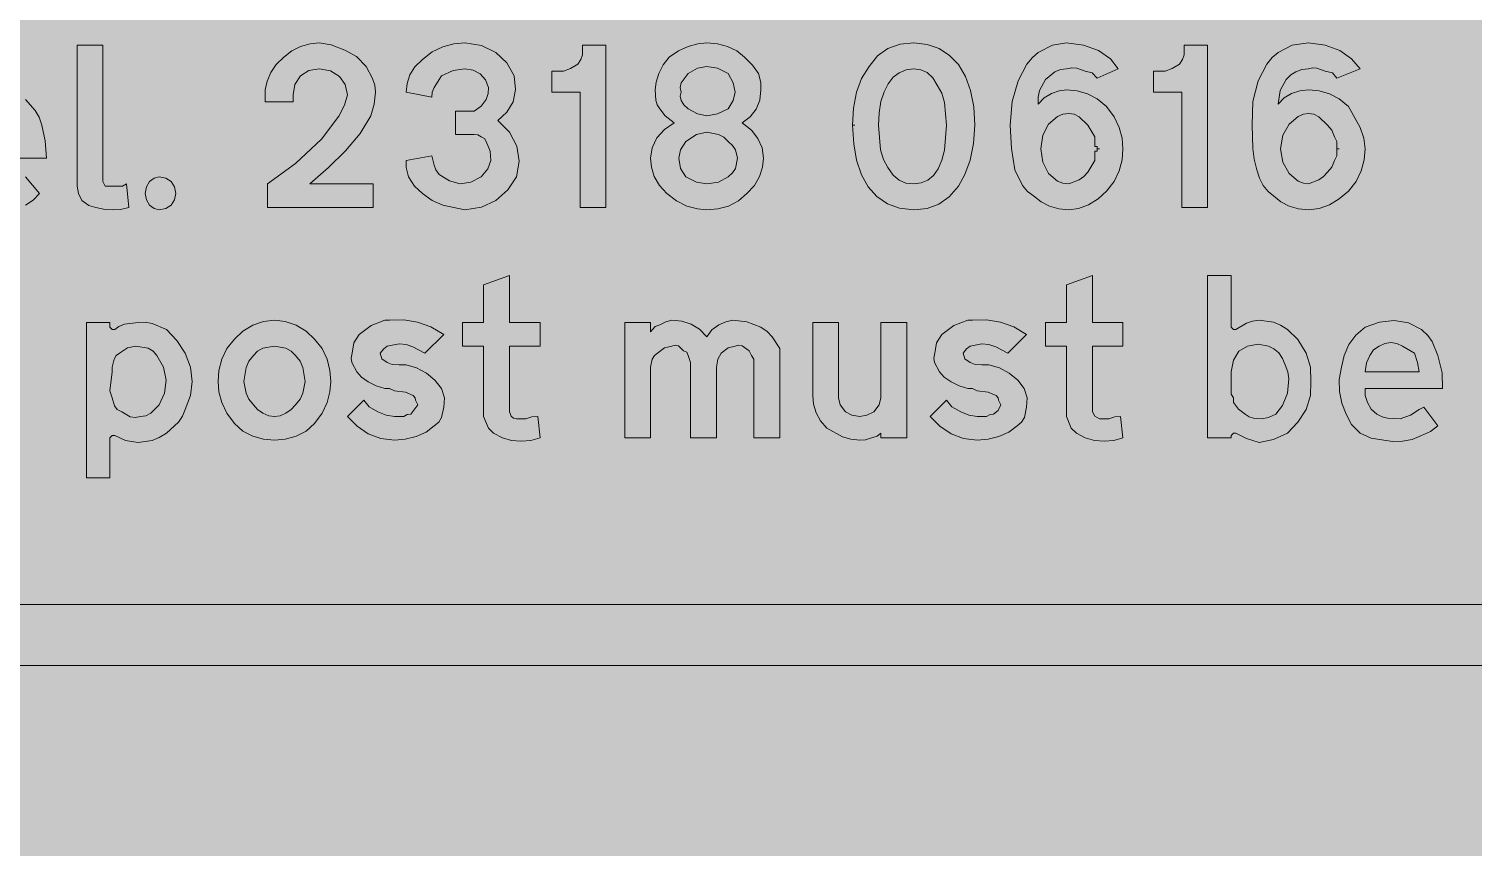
# Model space of a CAD drawing. Header units: metres. Extents: x 10 to 559, y 12 to 260.
# Drawn here: x 342.1 to 452.7, y 136 to 198.7 of the extents above; entities that cross this region are included whole.
import ezdxf

# ---------------------------------------------------------------- set-up
doc = ezdxf.new("R2010")
doc.units = ezdxf.units.M
for name, color, linetype, true_color in [('FILL_FIREBRICK_C36B00', 7, 'Continuous', 0xc36b00), ('FILL_WHITE_FFFFFF', 7, 'Continuous', 0xffffff), ('STROKE_WHITE_FFFFFF', 7, 'Continuous', 0xffffff)]:
    doc.layers.add(name, color=color, linetype=linetype, true_color=true_color)

msp = doc.modelspace()

# ---------------------------------------------------------------- hatches: boundary and pattern name
at = {"layer": 'FILL_FIREBRICK_C36B00', "true_color": 0xc36b00}
h = msp.add_hatch(color=7, dxfattribs=at)
h.dxf.hatch_style = 1
h.paths.add_polyline_path([(553.76, 259.79), (555.08, 259.4), (556.32, 258.78), (557.46, 257.94), (558.3, 256.8), (558.92, 255.55), (559.31, 254.24), (559.44, 252.9), (559.44, 19.08), (559.31, 17.73), (558.9, 16.38), (558.25, 15.21), (557.46, 14.04), (556.29, 13.12), (555.01, 12.51), (553.69, 12.17), (552.42, 12.06), (17.46, 12.06), (16.12, 12.17), (14.81, 12.51), (13.56, 13.12), (12.42, 14.04), (11.48, 15.18), (10.8, 16.42), (10.4, 17.74), (10.26, 19.08), (10.26, 252.9), (10.4, 254.25), (10.8, 255.6), (11.48, 256.77), (12.42, 257.94), (13.52, 258.88), (14.76, 259.56), (16.11, 259.87), (17.46, 259.92), (552.42, 259.92), (553.76, 259.79)])
at = {"layer": 'FILL_WHITE_FFFFFF', "true_color": 0xffffff}
h = msp.add_hatch(color=7, dxfattribs=at)
h.dxf.hatch_style = 1
h.paths.add_polyline_path([(345.78, 197.46), (347.76, 197.46), (347.76, 187.02), (347.94, 186.66), (348.3, 186.66), (348.84, 186.66), (349.27, 186.68), (349.56, 186.84), (349.74, 185.04), (349.11, 184.88), (348.48, 184.86), (347.92, 184.88), (347.22, 185.04), (346.68, 185.18), (346.14, 185.58), (345.89, 186.12), (345.78, 186.66), (345.78, 197.46)])
h = msp.add_hatch(color=7, dxfattribs=at)
h.dxf.hatch_style = 1
h.paths.add_polyline_path([(360.18, 193.14), (360.18, 194.04), (360.35, 194.71), (360.63, 195.37), (361.04, 195.99), (361.62, 196.56), (362.22, 197.03), (362.9, 197.37), (363.62, 197.57), (364.32, 197.64), (365.24, 197.51), (366.3, 197.1), (367.18, 196.61), (367.92, 195.84), (368.41, 194.92), (368.58, 194.4), (368.64, 193.86), (368.53, 192.96), (368.28, 192.06), (367.45, 190.71), (366.34, 189.38), (365.04, 188.09), (363.6, 186.84), (368.46, 186.84), (368.46, 185.04), (360.36, 185.04), (360.36, 186.84), (362.5, 188.42), (364.5, 190.26), (365.83, 192.04), (366.25, 192.87), (366.48, 193.68), (366.32, 194.45), (365.87, 195.08), (365.19, 195.5), (364.32, 195.66), (363.53, 195.53), (362.88, 195.12), (362.47, 194.47), (362.34, 193.68), (362.34, 193.14), (360.18, 193.14)])
h = msp.add_hatch(color=7, dxfattribs=at)
h.dxf.hatch_style = 1
h.paths.add_polyline_path([(377.1, 190.08), (376.99, 190.33), (376.74, 190.44), (376.47, 190.6), (376.2, 190.62), (374.76, 190.62), (374.76, 192.42), (376.02, 192.42), (376.13, 192.42), (376.2, 192.42), (376.72, 192.8), (377.1, 193.32), (377.26, 193.77), (377.28, 194.22), (377.05, 194.82), (376.65, 195.28), (376.12, 195.56), (375.48, 195.66), (374.58, 195.53), (373.68, 195.12), (373.14, 194.22), (372.98, 193.86), (372.96, 193.5), (370.98, 193.86), (371.05, 194.53), (371.27, 195.19), (371.66, 195.81), (372.24, 196.38), (372.97, 196.96), (373.79, 197.35), (374.64, 197.57), (375.48, 197.64), (376.75, 197.45), (377.84, 196.92), (378.69, 196.12), (379.26, 195.12), (379.37, 194.08), (379.17, 193.14), (378.7, 192.34), (378, 191.7), (378.91, 190.8), (379.46, 189.74), (379.65, 188.59), (379.44, 187.38), (378.77, 186.38), (377.86, 185.58), (376.76, 185.05), (375.48, 184.86), (373.79, 185.22), (372.97, 185.57), (372.24, 186.12), (371.63, 186.68), (371.16, 187.38), (370.98, 188.1), (370.98, 188.28), (370.98, 188.46), (370.98, 188.64), (372.96, 189), (373.14, 188.28), (373.25, 187.92), (373.5, 187.56), (374.31, 187.07), (375.12, 186.84), (375.93, 186.98), (376.74, 187.38), (377.23, 188.01), (377.46, 188.64), (377.41, 189.36), (377.1, 190.08)])
h = msp.add_hatch(color=7, dxfattribs=at)
h.dxf.hatch_style = 1
h.paths.add_polyline_path([(384.3, 185.04), (384.3, 193.86), (382.14, 193.86), (382.14, 195.48), (383.04, 195.48), (383.58, 195.68), (384.12, 196.02), (384.37, 196.38), (384.48, 196.74), (384.48, 197.46), (386.28, 197.46), (386.28, 185.04), (384.3, 185.04)])
h = msp.add_hatch(color=7, dxfattribs=at)
h.dxf.hatch_style = 1
h.paths.add_polyline_path([(398.24, 189.6), (398.34, 188.82), (398.27, 188.12), (398.05, 187.4), (397.66, 186.72), (397.08, 186.12), (396.45, 185.54), (395.68, 185.15), (394.85, 184.93), (394.02, 184.86), (393.29, 184.93), (392.49, 185.15), (391.69, 185.54), (390.96, 186.12), (390.38, 186.72), (389.99, 187.4), (389.77, 188.12), (389.7, 188.82), (389.83, 189.62), (390.19, 190.37), (390.76, 191.02), (391.5, 191.52), (390.82, 192.06), (390.42, 192.6), (390.21, 192.9), (390.1, 193.25), (390.06, 194.04), (390.13, 194.64), (390.33, 195.3), (390.67, 195.96), (391.14, 196.56), (391.84, 197.03), (392.58, 197.37), (393.32, 197.57), (394.02, 197.64), (394.82, 197.57), (395.59, 197.37), (396.3, 197.03), (396.9, 196.56), (397.51, 195.93), (397.98, 195.3), (398.14, 194.6), (398.16, 194.04), (398.06, 193.27), (397.78, 192.58), (397.32, 191.99), (396.72, 191.52), (397.43, 190.95), (397.93, 190.31), (398.24, 189.6)])
h.paths.add_polyline_path([(391.99, 189.45), (391.86, 188.82), (391.99, 188.03), (392.4, 187.38), (393.21, 186.98), (394.02, 186.84), (394.9, 186.98), (395.64, 187.38), (395.98, 187.68), (396.2, 188.03), (396.36, 188.82), (396.2, 189.45), (395.98, 189.78), (395.64, 190.08), (395.31, 190.42), (394.9, 190.64), (394.02, 190.8), (393.21, 190.64), (392.4, 190.08), (391.99, 189.45)], flags=16)
h.paths.add_polyline_path([(395.64, 192.6), (396.04, 193.23), (396.18, 193.86), (396.04, 194.58), (395.64, 195.3), (394.83, 195.71), (394.02, 195.84), (393.3, 195.71), (392.58, 195.3), (392.04, 194.58), (391.97, 194.24), (392.04, 193.86), (391.97, 193.56), (392.04, 193.23), (392.24, 192.9), (392.58, 192.6), (393.3, 192.2), (394.02, 192.06), (394.83, 192.2), (395.64, 192.6)], flags=16)
h = msp.add_hatch(color=7, dxfattribs=at)
h.dxf.hatch_style = 1
h.paths.add_polyline_path([(405.47, 193.86), (405.86, 194.93), (406.44, 195.84), (407.08, 196.65), (407.88, 197.21), (408.82, 197.54), (409.86, 197.64), (410.89, 197.53), (411.81, 197.21), (412.61, 196.69), (413.28, 195.98), (413.82, 195.07), (414.21, 194), (414.46, 192.75), (414.54, 191.34), (414.44, 189.93), (414.18, 188.66), (413.78, 187.57), (413.28, 186.66), (412.57, 185.85), (411.77, 185.29), (410.88, 184.96), (409.86, 184.86), (408.78, 184.98), (407.84, 185.32), (407.03, 185.87), (406.37, 186.62), (405.85, 187.55), (405.48, 188.66), (405.26, 189.92), (405.18, 191.34), (405.25, 192.65), (405.47, 193.86)])
h.paths.add_polyline_path([(410.94, 187.14), (411.37, 187.5), (411.73, 188.01), (412.01, 188.65), (412.21, 189.42), (412.38, 191.34), (412.22, 193.07), (412, 193.8), (411.66, 194.4), (411.33, 194.98), (410.89, 195.37), (410.39, 195.59), (409.86, 195.66), (409.28, 195.59), (408.75, 195.36), (408.29, 195.01), (407.9, 194.51), (407.59, 193.89), (407.35, 193.15), (407.21, 192.3), (407.16, 191.34), (407.32, 189.45), (407.54, 188.71), (407.88, 188.1), (408.29, 187.52), (408.73, 187.13), (409.25, 186.91), (409.86, 186.84), (410.43, 186.92), (410.94, 187.14)], flags=16)
h = msp.add_hatch(color=7, dxfattribs=at)
h.dxf.hatch_style = 1
h.paths.add_polyline_path([(420.25, 185.13), (419.61, 185.47), (419.04, 185.94), (418.56, 186.27), (418.18, 186.73), (417.6, 187.92), (417.35, 189.56), (417.24, 191.34), (417.4, 193.15), (417.85, 194.74), (418.53, 196.02), (418.95, 196.53), (419.4, 196.92), (420.48, 197.46), (421.56, 197.64), (422.86, 197.48), (424.01, 197.06), (424.93, 196.43), (425.52, 195.66), (423.9, 194.94), (423.52, 195.35), (423, 195.48), (422.35, 195.71), (421.96, 195.73), (421.56, 195.66), (421.1, 195.6), (420.67, 195.44), (419.94, 194.85), (419.48, 193.99), (419.39, 193.49), (419.4, 192.96), (419.86, 193.43), (420.41, 193.77), (420.99, 193.97), (421.56, 194.04), (422.37, 193.97), (423.16, 193.75), (423.91, 193.36), (424.62, 192.78), (425.2, 191.97), (425.59, 191.16), (425.81, 190.35), (425.88, 189.54), (425.81, 188.7), (425.59, 187.85), (425.2, 187.03), (424.62, 186.3), (423.99, 185.7), (423.25, 185.24), (422.47, 184.96), (421.74, 184.86), (420.96, 184.93), (420.25, 185.13)])
h.paths.add_polyline_path([(423.72, 189.72), (423.72, 190.08), (423.72, 190.44), (423.18, 191.34), (422.53, 191.99), (422.14, 192.18), (421.74, 192.24), (421.29, 192.18), (420.87, 192.02), (420.19, 191.43), (419.74, 190.57), (419.58, 189.54), (419.74, 188.51), (420.19, 187.65), (420.87, 187.06), (421.29, 186.9), (421.74, 186.84), (422.53, 187.16), (422.88, 187.4), (423.18, 187.74), (423.72, 188.64), (423.72, 189), (423.72, 189.36), (423.9, 189.36), (423.9, 189.54), (423.9, 189.72), (423.72, 189.72)], flags=16)
h = msp.add_hatch(color=7, dxfattribs=at)
h.dxf.hatch_style = 1
h.paths.add_polyline_path([(430.38, 185.04), (430.38, 193.86), (428.22, 193.86), (428.22, 195.48), (429.12, 195.48), (429.66, 195.68), (430.2, 196.02), (430.45, 196.38), (430.56, 196.74), (430.56, 197.46), (432.36, 197.46), (432.36, 185.04), (430.38, 185.04)])
h = msp.add_hatch(color=7, dxfattribs=at)
h.dxf.hatch_style = 1
h.paths.add_polyline_path([(438.61, 185.13), (437.97, 185.47), (437.4, 185.94), (437, 186.27), (436.63, 186.73), (436.34, 187.28), (436.14, 187.92), (435.93, 188.73), (435.82, 189.56), (435.78, 191.34), (435.84, 193.15), (436.23, 194.74), (436.89, 196.02), (437.31, 196.53), (437.76, 196.92), (438.84, 197.46), (440.1, 197.64), (441.38, 197.48), (442.48, 197.06), (443.39, 196.43), (444.06, 195.66), (442.26, 194.94), (441.94, 195.35), (441.36, 195.48), (440.73, 195.71), (440.4, 195.73), (440.1, 195.66), (439.59, 195.6), (439.13, 195.44), (438.73, 195.19), (438.39, 194.85), (437.92, 193.99), (437.76, 192.96), (438.23, 193.43), (438.79, 193.77), (439.43, 193.97), (440.1, 194.04), (440.91, 193.97), (441.7, 193.75), (442.45, 193.36), (443.16, 192.78), (444.06, 191.16), (444.32, 190.35), (444.42, 189.54), (444.35, 188.7), (444.13, 187.85), (443.74, 187.03), (443.16, 186.3), (442.45, 185.7), (441.7, 185.24), (440.91, 184.96), (440.1, 184.86), (439.32, 184.93), (438.61, 185.13)])
h.paths.add_polyline_path([(442.26, 190.08), (442.08, 190.44), (441.88, 190.96), (441.54, 191.34), (440.89, 191.99), (440.5, 192.18), (440.1, 192.24), (439.7, 192.18), (439.31, 192.02), (438.61, 191.43), (438.13, 190.57), (437.94, 189.54), (438.13, 188.51), (438.61, 187.65), (439.31, 187.06), (439.7, 186.9), (440.1, 186.84), (440.89, 187.16), (441.24, 187.4), (441.54, 187.74), (441.88, 188.12), (442.08, 188.64), (442.26, 189), (442.26, 189.36), (442.26, 189.54), (442.26, 189.72), (442.26, 190.08)], flags=16)
h = msp.add_hatch(color=7, dxfattribs=at)
h.dxf.hatch_style = 1
h.paths.add_polyline_path([(337.14, 185.58), (336.44, 186.23), (335.88, 187.02), (335.5, 188.75), (335.45, 189.68), (335.52, 190.62), (335.75, 191.42), (336.17, 192.2), (336.76, 192.9), (337.5, 193.5), (338.5, 193.9), (339.59, 194.02), (340.71, 193.83), (341.82, 193.32), (342.58, 192.47), (342.88, 191.95), (343.08, 191.34), (343.33, 190.15), (343.44, 188.82), (337.5, 188.82), (337.43, 188.55), (337.45, 188.28), (337.68, 187.74), (337.88, 187.29), (338.22, 186.84), (339.12, 186.62), (339.59, 186.59), (340.02, 186.66), (340.81, 186.8), (341.46, 187.2), (341.82, 187.38), (342.9, 186.12), (342.43, 185.6), (341.82, 185.22), (340.36, 184.84), (339.57, 184.79), (338.76, 184.86), (337.95, 185.09), (337.14, 185.58)])
h.paths.add_polyline_path([(341.35, 190.89), (341.1, 191.52), (340.81, 191.95), (340.38, 192.24), (339.48, 192.38), (338.58, 192.24), (338.08, 191.88), (337.86, 191.52), (337.32, 190.26), (341.46, 190.26), (341.35, 190.89)], flags=16)
h = msp.add_hatch(color=7, dxfattribs=at)
h.dxf.hatch_style = 1
h.paths.add_polyline_path([(353.24, 185.62), (352.98, 185.22), (352.58, 184.96), (352.08, 184.86), (351.68, 184.96), (351.34, 185.22), (351.09, 185.62), (351, 186.12), (351.09, 186.62), (351.34, 187.02), (351.68, 187.28), (352.08, 187.38), (352.58, 187.28), (352.98, 187.02), (353.24, 186.62), (353.34, 186.12), (353.24, 185.62)])
h = msp.add_hatch(color=7, dxfattribs=at)
h.dxf.hatch_style = 1
h.paths.add_polyline_path([(379.03, 169.04), (379.2, 168.9), (379.44, 168.84), (380.16, 168.84), (380.61, 169), (381.06, 169.02), (381.24, 167.4), (380.54, 167.2), (379.8, 167.13), (379.06, 167.2), (378.36, 167.4), (377.68, 167.76), (377.28, 168.12), (376.92, 169.02), (376.92, 174.42), (375.3, 174.42), (375.3, 176.22), (376.92, 176.22), (376.92, 179.1), (378.9, 179.82), (378.9, 176.22), (381.24, 176.22), (381.24, 174.42), (378.9, 174.42), (378.9, 169.38), (379.03, 169.04)])
h = msp.add_hatch(color=7, dxfattribs=at)
h.dxf.hatch_style = 1
h.paths.add_polyline_path([(423.74, 169.04), (424.08, 168.84), (424.8, 168.84), (425.25, 169), (425.7, 169.02), (425.88, 167.4), (425.18, 167.2), (424.44, 167.13), (423.7, 167.2), (423, 167.4), (422.33, 167.76), (421.92, 168.12), (421.56, 169.02), (421.56, 174.42), (419.94, 174.42), (419.94, 176.22), (421.56, 176.22), (421.56, 179.1), (423.54, 179.82), (423.54, 176.22), (425.88, 176.22), (425.88, 174.42), (423.54, 174.42), (423.54, 169.38), (423.74, 169.04)])
h = msp.add_hatch(color=7, dxfattribs=at)
h.dxf.hatch_style = 1
h.paths.add_polyline_path([(436.32, 176.4), (437.4, 176.24), (437.94, 176.02), (438.48, 175.68), (439.27, 174.92), (439.92, 173.88), (440.24, 172.8), (440.28, 171.72), (440.24, 170.64), (439.92, 169.56), (439.27, 168.59), (438.48, 167.76), (437.4, 167.27), (436.32, 167.04), (435.35, 167.33), (434.52, 167.76), (434.34, 167.76), (434.16, 167.58), (434.16, 167.4), (432.36, 167.4), (432.36, 179.82), (434.16, 179.82), (434.16, 175.86), (434.34, 175.68), (434.45, 175.68), (434.52, 175.68), (435.35, 176.18), (435.81, 176.34), (436.32, 176.4)])
h.paths.add_polyline_path([(437.58, 169.2), (438.1, 169.88), (438.48, 170.82), (438.59, 171.9), (438.51, 172.44), (438.3, 172.98), (438.1, 173.48), (437.81, 173.9), (437.44, 174.22), (437.04, 174.42), (436.23, 174.56), (435.42, 174.42), (434.75, 174.02), (434.34, 173.34), (434.16, 172.44), (434.16, 171), (434.18, 170.73), (434.34, 170.46), (434.34, 170.1), (434.72, 169.58), (435.24, 169.2), (435.54, 168.99), (435.87, 168.89), (436.5, 168.84), (437.04, 168.95), (437.58, 169.2)], flags=16)
h = msp.add_hatch(color=7, dxfattribs=at)
h.dxf.hatch_style = 1
h.paths.add_polyline_path([(350.46, 176.22), (351, 176.26), (351.54, 176.15), (352.62, 175.68), (353.41, 174.85), (354.06, 173.88), (354.46, 172.8), (354.6, 171.72), (354.46, 170.64), (354.06, 169.56), (353.86, 169.05), (353.54, 168.59), (352.62, 167.76), (352.08, 167.42), (351.54, 167.2), (350.46, 167.04), (349.49, 167.18), (348.66, 167.58), (348.48, 167.58), (348.3, 167.4), (348.3, 164.34), (346.5, 164.34), (346.5, 176.22), (348.3, 176.22), (348.3, 175.86), (348.48, 175.68), (348.59, 175.68), (348.66, 175.68), (348.99, 175.92), (349.42, 176.09), (350.46, 176.22)])
h.paths.add_polyline_path([(348.61, 173.41), (348.48, 172.8), (348.48, 172.44), (348.3, 171), (348.48, 170.46), (348.64, 169.85), (348.86, 169.57), (349.2, 169.38), (349.85, 169), (350.24, 168.95), (350.64, 169.02), (351.04, 169.08), (351.43, 169.27), (352.08, 169.92), (352.48, 170.81), (352.6, 171.81), (352.41, 172.81), (351.9, 173.7), (351.6, 174.04), (351.22, 174.26), (350.28, 174.42), (349.65, 174.29), (349.02, 173.88), (348.78, 173.69), (348.61, 173.41)], flags=16)
h = msp.add_hatch(color=7, dxfattribs=at)
h.dxf.hatch_style = 1
h.paths.add_polyline_path([(356.87, 173.41), (357.26, 174.23), (357.84, 174.96), (358.47, 175.56), (359.23, 176.02), (360.07, 176.3), (360.9, 176.4), (361.73, 176.3), (362.56, 176.02), (363.33, 175.56), (363.96, 174.96), (364.54, 174.23), (364.93, 173.41), (365.15, 172.56), (365.22, 171.72), (365.15, 170.91), (364.93, 170.1), (364.54, 169.29), (363.96, 168.48), (363.33, 167.9), (362.56, 167.51), (361.73, 167.29), (360.9, 167.22), (360.07, 167.29), (359.23, 167.51), (358.47, 167.9), (357.84, 168.48), (357.26, 169.29), (356.87, 170.1), (356.65, 170.91), (356.58, 171.72), (356.65, 172.56), (356.87, 173.41)])
h.paths.add_polyline_path([(359.61, 174.04), (359.28, 173.7), (358.94, 173.26), (358.72, 172.78), (358.56, 171.72), (358.72, 170.82), (358.94, 170.35), (359.28, 169.92), (359.61, 169.55), (360.02, 169.27), (360.47, 169.08), (360.9, 169.02), (361.33, 169.08), (361.78, 169.27), (362.19, 169.55), (362.52, 169.92), (362.86, 170.35), (363.08, 170.82), (363.24, 171.72), (363.08, 172.78), (362.86, 173.26), (362.52, 173.7), (362.19, 174.04), (361.78, 174.26), (360.9, 174.42), (360.02, 174.26), (359.61, 174.04)], flags=16)
h = msp.add_hatch(color=7, dxfattribs=at)
h.dxf.hatch_style = 1
h.paths.add_polyline_path([(369.92, 173), (370.44, 172.98), (370.98, 172.98), (371.78, 172.75), (372.53, 172.35), (373.18, 171.82), (373.68, 171.18), (373.91, 170.46), (373.86, 169.74), (373.7, 168.95), (373.48, 168.6), (373.14, 168.3), (372.51, 167.83), (371.74, 167.49), (370.91, 167.29), (370.08, 167.22), (369.04, 167.35), (368.08, 167.71), (367.22, 168.28), (366.48, 169.02), (367.74, 170.28), (368.15, 169.76), (368.82, 169.38), (369.45, 169.13), (370.08, 169.02), (370.8, 169.02), (371.07, 169.18), (371.34, 169.2), (371.88, 169.92), (371.7, 170.28), (371.68, 170.46), (371.52, 170.64), (370.93, 170.89), (370.08, 171), (369.72, 171.16), (369.36, 171.18), (368.69, 171.38), (368.08, 171.67), (367.56, 172.04), (367.2, 172.44), (366.82, 173.16), (366.77, 173.5), (366.84, 173.88), (366.98, 174.67), (367.38, 175.32), (368.3, 175.99), (369.36, 176.4), (369.72, 176.4), (370.8, 176.43), (371.86, 176.26), (372.88, 175.89), (373.86, 175.32), (372.42, 173.88), (371.5, 174.37), (370.98, 174.54), (370.44, 174.6), (369.54, 174.42), (369.27, 174.22), (369, 173.88), (369.13, 173.45), (369.54, 173.16), (369.92, 173)])
h = msp.add_hatch(color=7, dxfattribs=at)
h.dxf.hatch_style = 1
h.paths.add_polyline_path([(389.7, 175.5), (390.06, 175.91), (390.42, 176.04), (390.87, 176.29), (391.32, 176.4), (392.1, 176.33), (392.8, 176.11), (393.45, 175.72), (394.02, 175.14), (394.4, 175.66), (394.92, 176.04), (395.46, 176.29), (396, 176.4), (397.08, 176.27), (398.16, 175.86), (398.64, 175.53), (399.01, 175.12), (399.6, 174.24), (399.6, 173.88), (399.6, 167.4), (397.62, 167.4), (397.62, 173.16), (397.6, 173.43), (397.44, 173.7), (397.26, 174.06), (396.72, 174.44), (396.45, 174.49), (396.18, 174.42), (395.64, 174.29), (395.1, 173.88), (394.85, 173.41), (394.74, 172.8), (394.74, 167.4), (392.76, 167.4), (392.76, 173.16), (392.58, 173.7), (392.47, 173.95), (392.22, 174.06), (391.84, 174.44), (391.59, 174.49), (391.32, 174.42), (390.78, 174.29), (390.24, 173.88), (390, 173.69), (389.83, 173.41), (389.7, 172.8), (389.7, 167.4), (387.72, 167.4), (387.72, 176.22), (389.7, 176.22), (389.7, 175.5)])
h = msp.add_hatch(color=7, dxfattribs=at)
h.dxf.hatch_style = 1
h.paths.add_polyline_path([(405.05, 167.28), (404.39, 167.47), (403.2, 168.12), (402.73, 168.69), (402.39, 169.31), (402.19, 169.97), (402.12, 170.64), (402.12, 176.22), (404.1, 176.22), (404.1, 170.46), (404.23, 169.92), (404.64, 169.38), (405.11, 169.13), (405.72, 169.02), (406.26, 169.13), (406.8, 169.38), (407.2, 169.92), (407.34, 170.46), (407.34, 176.22), (409.32, 176.22), (409.32, 167.4), (407.34, 167.4), (407.34, 167.76), (407.05, 167.51), (406.62, 167.4), (406.17, 167.24), (405.72, 167.22), (405.05, 167.28)])
h = msp.add_hatch(color=7, dxfattribs=at)
h.dxf.hatch_style = 1
h.paths.add_polyline_path([(414.56, 173), (415.08, 172.98), (415.62, 172.98), (416.42, 172.75), (417.17, 172.35), (417.82, 171.82), (418.32, 171.18), (418.54, 170.46), (418.5, 169.74), (418.34, 168.95), (418.12, 168.6), (417.78, 168.3), (417.15, 167.83), (416.38, 167.49), (415.55, 167.29), (414.72, 167.22), (413.68, 167.35), (412.72, 167.71), (411.86, 168.28), (411.12, 169.02), (412.38, 170.28), (412.78, 169.76), (413.46, 169.38), (414.09, 169.13), (414.72, 169.02), (415.44, 169.02), (415.71, 169.18), (415.98, 169.2), (416.32, 169.49), (416.52, 169.92), (416.34, 170.28), (416.32, 170.46), (416.16, 170.64), (415.57, 170.89), (414.72, 171), (414.36, 171.16), (414, 171.18), (413.33, 171.38), (412.72, 171.67), (412.2, 172.04), (411.84, 172.44), (411.46, 173.16), (411.41, 173.5), (411.48, 173.88), (411.61, 174.67), (412.02, 175.32), (412.94, 175.99), (414, 176.4), (414.36, 176.4), (415.44, 176.43), (416.5, 176.26), (417.52, 175.89), (418.5, 175.32), (417.06, 173.88), (416.14, 174.37), (415.62, 174.54), (415.08, 174.6), (414.18, 174.42), (413.91, 174.22), (413.64, 173.88), (413.77, 173.45), (414.18, 173.16), (414.56, 173)])
h = msp.add_hatch(color=7, dxfattribs=at)
h.dxf.hatch_style = 1
h.paths.add_polyline_path([(444.06, 167.76), (443.39, 168.41), (442.98, 169.2), (442.65, 170.04), (442.46, 170.93), (442.45, 171.86), (442.62, 172.8), (442.83, 173.71), (443.18, 174.53), (443.71, 175.26), (444.42, 175.86), (445.53, 176.26), (446.65, 176.38), (447.74, 176.19), (448.74, 175.68), (449.22, 175.24), (449.57, 174.76), (450, 173.7), (450.32, 172.37), (450.36, 171.18), (444.42, 171.18), (444.44, 170.64), (444.6, 170.1), (444.89, 169.58), (445.32, 169.2), (445.73, 168.99), (446.15, 168.89), (447.12, 168.84), (447.91, 169.13), (448.56, 169.56), (448.92, 169.74), (450, 168.3), (449.44, 167.87), (448.74, 167.58), (448.04, 167.27), (447.3, 167.13), (446.56, 167.12), (445.86, 167.22), (444.89, 167.36), (444.06, 167.76)])
h.paths.add_polyline_path([(448.45, 173.16), (448.2, 173.88), (447.3, 174.42), (446.87, 174.62), (446.4, 174.69), (445.93, 174.62), (445.5, 174.42), (445.07, 174.13), (444.78, 173.7), (444.53, 173.14), (444.42, 172.44), (448.56, 172.44), (448.45, 173.16)], flags=16)
h = msp.add_hatch(color=7, dxfattribs=at)
h.dxf.hatch_style = 1
h.paths.add_polyline_path([(492.12, 159.3), (499.32, 159.3), (506.34, 152.28), (499.32, 145.26), (492.12, 145.26), (496.8, 149.94), (63.36, 149.94), (63.36, 154.62), (496.8, 154.62), (492.12, 159.3)])

# ---------------------------------------------------------------- linework, layer by layer
at = {"layer": 'FILL_WHITE_FFFFFF', "lineweight": 0, "true_color": 0xffffff}
for points in [[(345.78, 197.46), (347.76, 197.46), (347.76, 187.02), (347.94, 186.66), (348.3, 186.66), (348.84, 186.66), (349.27, 186.68), (349.56, 186.84), (349.74, 185.04), (349.11, 184.88), (348.48, 184.86), (347.92, 184.88), (347.22, 185.04), (346.68, 185.18), (346.14, 185.58), (345.89, 186.12), (345.78, 186.66)], [(360.18, 193.14), (360.18, 194.04), (360.35, 194.71), (360.63, 195.37), (361.04, 195.99), (361.62, 196.56), (362.22, 197.03), (362.9, 197.37), (363.62, 197.57), (364.32, 197.64), (365.24, 197.51), (366.3, 197.1), (367.18, 196.61), (367.92, 195.84), (368.41, 194.92), (368.58, 194.4), (368.64, 193.86), (368.53, 192.96), (368.28, 192.06), (367.45, 190.71), (366.34, 189.38), (365.04, 188.09), (363.6, 186.84), (368.46, 186.84), (368.46, 185.04), (360.36, 185.04), (360.36, 186.84), (362.5, 188.42), (364.5, 190.26), (365.83, 192.04), (366.25, 192.87), (366.48, 193.68), (366.32, 194.45), (365.87, 195.08), (365.19, 195.5), (364.32, 195.66), (363.53, 195.53), (362.88, 195.12), (362.47, 194.47), (362.34, 193.68), (362.34, 193.14)], [(377.1, 190.08), (376.99, 190.33), (376.74, 190.44), (376.47, 190.6), (376.2, 190.62), (374.76, 190.62), (374.76, 192.42), (376.02, 192.42), (376.13, 192.42), (376.2, 192.42), (376.72, 192.8), (377.1, 193.32), (377.26, 193.77), (377.28, 194.22), (377.05, 194.82), (376.65, 195.28), (376.12, 195.56), (375.48, 195.66), (374.58, 195.53), (373.68, 195.12), (373.14, 194.22), (372.98, 193.86), (372.96, 193.5), (370.98, 193.86), (371.05, 194.53), (371.27, 195.19), (371.66, 195.81), (372.24, 196.38), (372.97, 196.96), (373.79, 197.35), (374.64, 197.57), (375.48, 197.64), (376.75, 197.45), (377.84, 196.92), (378.69, 196.12), (379.26, 195.12), (379.37, 194.08), (379.17, 193.14), (378.7, 192.34), (378, 191.7), (378.91, 190.8), (379.46, 189.74), (379.65, 188.59), (379.44, 187.38), (378.77, 186.38), (377.86, 185.58), (376.76, 185.05), (375.48, 184.86), (373.79, 185.22), (372.97, 185.57), (372.24, 186.12), (371.63, 186.68), (371.16, 187.38), (370.98, 188.1), (370.98, 188.28), (370.98, 188.46), (370.98, 188.64), (372.96, 189), (373.14, 188.28), (373.25, 187.92), (373.5, 187.56), (374.31, 187.07), (375.12, 186.84), (375.93, 186.98), (376.74, 187.38), (377.23, 188.01), (377.46, 188.64), (377.41, 189.36)], [(384.3, 185.04), (384.3, 193.86), (382.14, 193.86), (382.14, 195.48), (383.04, 195.48), (383.58, 195.68), (384.12, 196.02), (384.37, 196.38), (384.48, 196.74), (384.48, 197.46), (386.28, 197.46), (386.28, 185.04)], [(398.24, 189.6), (398.34, 188.82), (398.27, 188.12), (398.05, 187.4), (397.66, 186.72), (397.08, 186.12), (396.45, 185.54), (395.68, 185.15), (394.85, 184.93), (394.02, 184.86), (393.29, 184.93), (392.49, 185.15), (391.69, 185.54), (390.96, 186.12), (390.38, 186.72), (389.99, 187.4), (389.77, 188.12), (389.7, 188.82), (389.83, 189.62), (390.19, 190.37), (390.76, 191.02), (391.5, 191.52), (390.82, 192.06), (390.42, 192.6), (390.21, 192.9), (390.1, 193.25), (390.06, 194.04), (390.13, 194.64), (390.33, 195.3), (390.67, 195.96), (391.14, 196.56), (391.84, 197.03), (392.58, 197.37), (393.32, 197.57), (394.02, 197.64), (394.82, 197.57), (395.59, 197.37), (396.3, 197.03), (396.9, 196.56), (397.51, 195.93), (397.98, 195.3), (398.14, 194.6), (398.16, 194.04), (398.06, 193.27), (397.78, 192.58), (397.32, 191.99), (396.72, 191.52), (397.43, 190.95), (397.93, 190.31)], [(405.47, 193.86), (405.86, 194.93), (406.44, 195.84), (407.08, 196.65), (407.88, 197.21), (408.82, 197.54), (409.86, 197.64), (410.89, 197.53), (411.81, 197.21), (412.61, 196.69), (413.28, 195.98), (413.82, 195.07), (414.21, 194), (414.46, 192.75), (414.54, 191.34), (414.44, 189.93), (414.18, 188.66), (413.78, 187.57), (413.28, 186.66), (412.57, 185.85), (411.77, 185.29), (410.88, 184.96), (409.86, 184.86), (408.78, 184.98), (407.84, 185.32), (407.03, 185.87), (406.37, 186.62), (405.85, 187.55), (405.48, 188.66), (405.26, 189.92), (405.18, 191.34), (405.25, 192.65)], [(420.25, 185.13), (419.61, 185.47), (419.04, 185.94), (418.56, 186.27), (418.18, 186.73), (417.6, 187.92), (417.35, 189.56), (417.24, 191.34), (417.4, 193.15), (417.85, 194.74), (418.53, 196.02), (418.95, 196.53), (419.4, 196.92), (420.48, 197.46), (421.56, 197.64), (422.86, 197.48), (424.01, 197.06), (424.93, 196.43), (425.52, 195.66), (423.9, 194.94), (423.52, 195.35), (423, 195.48), (422.35, 195.71), (421.96, 195.73), (421.56, 195.66), (421.1, 195.6), (420.67, 195.44), (419.94, 194.85), (419.48, 193.99), (419.39, 193.49), (419.4, 192.96), (419.86, 193.43), (420.41, 193.77), (420.99, 193.97), (421.56, 194.04), (422.37, 193.97), (423.16, 193.75), (423.91, 193.36), (424.62, 192.78), (425.2, 191.97), (425.59, 191.16), (425.81, 190.35), (425.88, 189.54), (425.81, 188.7), (425.59, 187.85), (425.2, 187.03), (424.62, 186.3), (423.99, 185.7), (423.25, 185.24), (422.47, 184.96), (421.74, 184.86), (420.96, 184.93)], [(430.38, 185.04), (430.38, 193.86), (428.22, 193.86), (428.22, 195.48), (429.12, 195.48), (429.66, 195.68), (430.2, 196.02), (430.45, 196.38), (430.56, 196.74), (430.56, 197.46), (432.36, 197.46), (432.36, 185.04)], [(438.61, 185.13), (437.97, 185.47), (437.4, 185.94), (437, 186.27), (436.63, 186.73), (436.34, 187.28), (436.14, 187.92), (435.93, 188.73), (435.82, 189.56), (435.78, 191.34), (435.84, 193.15), (436.23, 194.74), (436.89, 196.02), (437.31, 196.53), (437.76, 196.92), (438.84, 197.46), (440.1, 197.64), (441.38, 197.48), (442.48, 197.06), (443.39, 196.43), (444.06, 195.66), (442.26, 194.94), (441.94, 195.35), (441.36, 195.48), (440.73, 195.71), (440.4, 195.73), (440.1, 195.66), (439.59, 195.6), (439.13, 195.44), (438.73, 195.19), (438.39, 194.85), (437.92, 193.99), (437.76, 192.96), (438.23, 193.43), (438.79, 193.77), (439.43, 193.97), (440.1, 194.04), (440.91, 193.97), (441.7, 193.75), (442.45, 193.36), (443.16, 192.78), (444.06, 191.16), (444.32, 190.35), (444.42, 189.54), (444.35, 188.7), (444.13, 187.85), (443.74, 187.03), (443.16, 186.3), (442.45, 185.7), (441.7, 185.24), (440.91, 184.96), (440.1, 184.86), (439.32, 184.93)], [(395.64, 192.6), (396.04, 193.23), (396.18, 193.86), (396.04, 194.58), (395.64, 195.3), (394.83, 195.71), (394.02, 195.84), (393.3, 195.71), (392.58, 195.3), (392.04, 194.58), (391.97, 194.24), (392.04, 193.86), (391.97, 193.56), (392.04, 193.23), (392.24, 192.9), (392.58, 192.6), (393.3, 192.2), (394.02, 192.06), (394.83, 192.2)], [(410.94, 187.14), (411.37, 187.5), (411.73, 188.01), (412.01, 188.65), (412.21, 189.42), (412.38, 191.34), (412.22, 193.07), (412, 193.8), (411.66, 194.4), (411.33, 194.98), (410.89, 195.37), (410.39, 195.59), (409.86, 195.66), (409.28, 195.59), (408.75, 195.36), (408.29, 195.01), (407.9, 194.51), (407.59, 193.89), (407.35, 193.15), (407.21, 192.3), (407.16, 191.34), (407.32, 189.45), (407.54, 188.71), (407.88, 188.1), (408.29, 187.52), (408.73, 187.13), (409.25, 186.91), (409.86, 186.84), (410.43, 186.92)], [(423.72, 189.72), (423.72, 190.08), (423.72, 190.44), (423.18, 191.34), (422.53, 191.99), (422.14, 192.18), (421.74, 192.24), (421.29, 192.18), (420.87, 192.02), (420.19, 191.43), (419.74, 190.57), (419.58, 189.54), (419.74, 188.51), (420.19, 187.65), (420.87, 187.06), (421.29, 186.9), (421.74, 186.84), (422.53, 187.16), (422.88, 187.4), (423.18, 187.74), (423.72, 188.64), (423.72, 189), (423.72, 189.36), (423.9, 189.36), (423.9, 189.54), (423.9, 189.72)], [(442.26, 190.08), (442.08, 190.44), (441.88, 190.96), (441.54, 191.34), (440.89, 191.99), (440.5, 192.18), (440.1, 192.24), (439.7, 192.18), (439.31, 192.02), (438.61, 191.43), (438.13, 190.57), (437.94, 189.54), (438.13, 188.51), (438.61, 187.65), (439.31, 187.06), (439.7, 186.9), (440.1, 186.84), (440.89, 187.16), (441.24, 187.4), (441.54, 187.74), (441.88, 188.12), (442.08, 188.64), (442.26, 189), (442.26, 189.36), (442.26, 189.54), (442.26, 189.72)], [(391.99, 189.45), (391.86, 188.82), (391.99, 188.03), (392.4, 187.38), (393.21, 186.98), (394.02, 186.84), (394.9, 186.98), (395.64, 187.38), (395.98, 187.68), (396.2, 188.03), (396.36, 188.82), (396.2, 189.45), (395.98, 189.78), (395.64, 190.08), (395.31, 190.42), (394.9, 190.64), (394.02, 190.8), (393.21, 190.64), (392.4, 190.08)], [(353.24, 185.62), (352.98, 185.22), (352.58, 184.96), (352.08, 184.86), (351.68, 184.96), (351.34, 185.22), (351.09, 185.62), (351, 186.12), (351.09, 186.62), (351.34, 187.02), (351.68, 187.28), (352.08, 187.38), (352.58, 187.28), (352.98, 187.02), (353.24, 186.62), (353.34, 186.12)], [(379.03, 169.04), (379.2, 168.9), (379.44, 168.84), (380.16, 168.84), (380.61, 169), (381.06, 169.02), (381.24, 167.4), (380.54, 167.2), (379.8, 167.13), (379.06, 167.2), (378.36, 167.4), (377.68, 167.76), (377.28, 168.12), (376.92, 169.02), (376.92, 174.42), (375.3, 174.42), (375.3, 176.22), (376.92, 176.22), (376.92, 179.1), (378.9, 179.82), (378.9, 176.22), (381.24, 176.22), (381.24, 174.42), (378.9, 174.42), (378.9, 169.38)], [(423.74, 169.04), (424.08, 168.84), (424.8, 168.84), (425.25, 169), (425.7, 169.02), (425.88, 167.4), (425.18, 167.2), (424.44, 167.13), (423.7, 167.2), (423, 167.4), (422.33, 167.76), (421.92, 168.12), (421.56, 169.02), (421.56, 174.42), (419.94, 174.42), (419.94, 176.22), (421.56, 176.22), (421.56, 179.1), (423.54, 179.82), (423.54, 176.22), (425.88, 176.22), (425.88, 174.42), (423.54, 174.42), (423.54, 169.38)], [(436.32, 176.4), (437.4, 176.24), (437.94, 176.02), (438.48, 175.68), (439.27, 174.92), (439.92, 173.88), (440.24, 172.8), (440.28, 171.72), (440.24, 170.64), (439.92, 169.56), (439.27, 168.59), (438.48, 167.76), (437.4, 167.27), (436.32, 167.04), (435.35, 167.33), (434.52, 167.76), (434.34, 167.76), (434.16, 167.58), (434.16, 167.4), (432.36, 167.4), (432.36, 179.82), (434.16, 179.82), (434.16, 175.86), (434.34, 175.68), (434.45, 175.68), (434.52, 175.68), (435.35, 176.18), (435.81, 176.34)], [(350.46, 176.22), (351, 176.26), (351.54, 176.15), (352.62, 175.68), (353.41, 174.85), (354.06, 173.88), (354.46, 172.8), (354.6, 171.72), (354.46, 170.64), (354.06, 169.56), (353.86, 169.05), (353.54, 168.59), (352.62, 167.76), (352.08, 167.42), (351.54, 167.2), (350.46, 167.04), (349.49, 167.18), (348.66, 167.58), (348.48, 167.58), (348.3, 167.4), (348.3, 164.34), (346.5, 164.34), (346.5, 176.22), (348.3, 176.22), (348.3, 175.86), (348.48, 175.68), (348.59, 175.68), (348.66, 175.68), (348.99, 175.92), (349.42, 176.09)], [(356.87, 173.41), (357.26, 174.23), (357.84, 174.96), (358.47, 175.56), (359.23, 176.02), (360.07, 176.3), (360.9, 176.4), (361.73, 176.3), (362.56, 176.02), (363.33, 175.56), (363.96, 174.96), (364.54, 174.23), (364.93, 173.41), (365.15, 172.56), (365.22, 171.72), (365.15, 170.91), (364.93, 170.1), (364.54, 169.29), (363.96, 168.48), (363.33, 167.9), (362.56, 167.51), (361.73, 167.29), (360.9, 167.22), (360.07, 167.29), (359.23, 167.51), (358.47, 167.9), (357.84, 168.48), (357.26, 169.29), (356.87, 170.1), (356.65, 170.91), (356.58, 171.72), (356.65, 172.56)], [(369.92, 173), (370.44, 172.98), (370.98, 172.98), (371.78, 172.75), (372.53, 172.35), (373.18, 171.82), (373.68, 171.18), (373.91, 170.46), (373.86, 169.74), (373.7, 168.95), (373.48, 168.6), (373.14, 168.3), (372.51, 167.83), (371.74, 167.49), (370.91, 167.29), (370.08, 167.22), (369.04, 167.35), (368.08, 167.71), (367.22, 168.28), (366.48, 169.02), (367.74, 170.28), (368.15, 169.76), (368.82, 169.38), (369.45, 169.13), (370.08, 169.02), (370.8, 169.02), (371.07, 169.18), (371.34, 169.2), (371.88, 169.92), (371.7, 170.28), (371.68, 170.46), (371.52, 170.64), (370.93, 170.89), (370.08, 171), (369.72, 171.16), (369.36, 171.18), (368.69, 171.38), (368.08, 171.67), (367.56, 172.04), (367.2, 172.44), (366.82, 173.16), (366.77, 173.5), (366.84, 173.88), (366.98, 174.67), (367.38, 175.32), (368.3, 175.99), (369.36, 176.4), (369.72, 176.4), (370.8, 176.43), (371.86, 176.26), (372.88, 175.89), (373.86, 175.32), (372.42, 173.88), (371.5, 174.37), (370.98, 174.54), (370.44, 174.6), (369.54, 174.42), (369.27, 174.22), (369, 173.88), (369.13, 173.45), (369.54, 173.16)], [(389.7, 175.5), (390.06, 175.91), (390.42, 176.04), (390.87, 176.29), (391.32, 176.4), (392.1, 176.33), (392.8, 176.11), (393.45, 175.72), (394.02, 175.14), (394.4, 175.66), (394.92, 176.04), (395.46, 176.29), (396, 176.4), (397.08, 176.27), (398.16, 175.86), (398.64, 175.53), (399.01, 175.12), (399.6, 174.24), (399.6, 173.88), (399.6, 167.4), (397.62, 167.4), (397.62, 173.16), (397.6, 173.43), (397.44, 173.7), (397.26, 174.06), (396.72, 174.44), (396.45, 174.49), (396.18, 174.42), (395.64, 174.29), (395.1, 173.88), (394.85, 173.41), (394.74, 172.8), (394.74, 167.4), (392.76, 167.4), (392.76, 173.16), (392.58, 173.7), (392.47, 173.95), (392.22, 174.06), (391.84, 174.44), (391.59, 174.49), (391.32, 174.42), (390.78, 174.29), (390.24, 173.88), (390, 173.69), (389.83, 173.41), (389.7, 172.8), (389.7, 167.4), (387.72, 167.4), (387.72, 176.22), (389.7, 176.22)], [(405.05, 167.28), (404.39, 167.47), (403.2, 168.12), (402.73, 168.69), (402.39, 169.31), (402.19, 169.97), (402.12, 170.64), (402.12, 176.22), (404.1, 176.22), (404.1, 170.46), (404.23, 169.92), (404.64, 169.38), (405.11, 169.13), (405.72, 169.02), (406.26, 169.13), (406.8, 169.38), (407.2, 169.92), (407.34, 170.46), (407.34, 176.22), (409.32, 176.22), (409.32, 167.4), (407.34, 167.4), (407.34, 167.76), (407.05, 167.51), (406.62, 167.4), (406.17, 167.24), (405.72, 167.22)], [(414.56, 173), (415.08, 172.98), (415.62, 172.98), (416.42, 172.75), (417.17, 172.35), (417.82, 171.82), (418.32, 171.18), (418.54, 170.46), (418.5, 169.74), (418.34, 168.95), (418.12, 168.6), (417.78, 168.3), (417.15, 167.83), (416.38, 167.49), (415.55, 167.29), (414.72, 167.22), (413.68, 167.35), (412.72, 167.71), (411.86, 168.28), (411.12, 169.02), (412.38, 170.28), (412.78, 169.76), (413.46, 169.38), (414.09, 169.13), (414.72, 169.02), (415.44, 169.02), (415.71, 169.18), (415.98, 169.2), (416.32, 169.49), (416.52, 169.92), (416.34, 170.28), (416.32, 170.46), (416.16, 170.64), (415.57, 170.89), (414.72, 171), (414.36, 171.16), (414, 171.18), (413.33, 171.38), (412.72, 171.67), (412.2, 172.04), (411.84, 172.44), (411.46, 173.16), (411.41, 173.5), (411.48, 173.88), (411.61, 174.67), (412.02, 175.32), (412.94, 175.99), (414, 176.4), (414.36, 176.4), (415.44, 176.43), (416.5, 176.26), (417.52, 175.89), (418.5, 175.32), (417.06, 173.88), (416.14, 174.37), (415.62, 174.54), (415.08, 174.6), (414.18, 174.42), (413.91, 174.22), (413.64, 173.88), (413.77, 173.45), (414.18, 173.16)], [(444.06, 167.76), (443.39, 168.41), (442.98, 169.2), (442.65, 170.04), (442.46, 170.93), (442.45, 171.86), (442.62, 172.8), (442.83, 173.71), (443.18, 174.53), (443.71, 175.26), (444.42, 175.86), (445.53, 176.26), (446.65, 176.38), (447.74, 176.19), (448.74, 175.68), (449.22, 175.24), (449.57, 174.76), (450, 173.7), (450.32, 172.37), (450.36, 171.18), (444.42, 171.18), (444.44, 170.64), (444.6, 170.1), (444.89, 169.58), (445.32, 169.2), (445.73, 168.99), (446.15, 168.89), (447.12, 168.84), (447.91, 169.13), (448.56, 169.56), (448.92, 169.74), (450, 168.3), (449.44, 167.87), (448.74, 167.58), (448.04, 167.27), (447.3, 167.13), (446.56, 167.12), (445.86, 167.22), (444.89, 167.36)], [(348.61, 173.41), (348.48, 172.8), (348.48, 172.44), (348.3, 171), (348.48, 170.46), (348.64, 169.85), (348.86, 169.57), (349.2, 169.38), (349.85, 169), (350.24, 168.95), (350.64, 169.02), (351.04, 169.08), (351.43, 169.27), (352.08, 169.92), (352.48, 170.81), (352.6, 171.81), (352.41, 172.81), (351.9, 173.7), (351.6, 174.04), (351.22, 174.26), (350.28, 174.42), (349.65, 174.29), (349.02, 173.88), (348.78, 173.69)], [(359.61, 174.04), (359.28, 173.7), (358.94, 173.26), (358.72, 172.78), (358.56, 171.72), (358.72, 170.82), (358.94, 170.35), (359.28, 169.92), (359.61, 169.55), (360.02, 169.27), (360.47, 169.08), (360.9, 169.02), (361.33, 169.08), (361.78, 169.27), (362.19, 169.55), (362.52, 169.92), (362.86, 170.35), (363.08, 170.82), (363.24, 171.72), (363.08, 172.78), (362.86, 173.26), (362.52, 173.7), (362.19, 174.04), (361.78, 174.26), (360.9, 174.42), (360.02, 174.26)], [(437.58, 169.2), (438.1, 169.88), (438.48, 170.82), (438.59, 171.9), (438.51, 172.44), (438.3, 172.98), (438.1, 173.48), (437.81, 173.9), (437.44, 174.22), (437.04, 174.42), (436.23, 174.56), (435.42, 174.42), (434.75, 174.02), (434.34, 173.34), (434.16, 172.44), (434.16, 171), (434.18, 170.73), (434.34, 170.46), (434.34, 170.1), (434.72, 169.58), (435.24, 169.2), (435.54, 168.99), (435.87, 168.89), (436.5, 168.84), (437.04, 168.95)], [(448.45, 173.16), (448.2, 173.88), (447.3, 174.42), (446.87, 174.62), (446.4, 174.69), (445.93, 174.62), (445.5, 174.42), (445.07, 174.13), (444.78, 173.7), (444.53, 173.14), (444.42, 172.44), (448.56, 172.44)], [(492.12, 159.3), (499.32, 159.3), (506.34, 152.28), (499.32, 145.26), (492.12, 145.26), (496.8, 149.94), (63.36, 149.94), (63.36, 154.62), (496.8, 154.62)]]:
    msp.add_lwpolyline(points, close=True, dxfattribs=at)
for points in [[(341.82, 193.32), (342.58, 192.47), (342.88, 191.95), (343.08, 191.34), (343.33, 190.15), (343.44, 188.82), (337.5, 188.82)], [(341.82, 187.38), (342.9, 186.12), (342.43, 185.6), (341.82, 185.22)]]:
    msp.add_lwpolyline(points, dxfattribs=at)
at = {"layer": 'STROKE_WHITE_FFFFFF', "lineweight": 0, "true_color": 0xffffff}
for points in [[(405.18, 191.34), (405.36, 191.34)], [(405.18, 191.34), (405.36, 191.34)], [(405.18, 191.34), (405.36, 191.34)], [(405.18, 191.34), (405.36, 191.34)], [(405.18, 191.34), (405.36, 191.34)], [(405.18, 191.34), (405.36, 191.34)], [(405.18, 191.34), (405.36, 191.34)], [(405.18, 191.34), (405.36, 191.34)], [(405.18, 191.34), (405.36, 191.34)], [(405.18, 191.34), (405.36, 191.34)], [(405.18, 191.34), (405.36, 191.34)], [(423.9, 189.54), (424.08, 189.54)], [(423.9, 189.54), (424.08, 189.54)], [(423.9, 189.54), (424.08, 189.54)], [(423.9, 189.54), (424.08, 189.54)], [(423.9, 189.54), (424.08, 189.54)], [(442.26, 189.54), (442.44, 189.54)], [(442.26, 189.54), (442.44, 189.54)], [(442.26, 189.54), (442.44, 189.54)], [(442.26, 189.54), (442.44, 189.54)], [(442.26, 189.54), (442.44, 189.54)], [(348.3, 176.22), (348.3, 175.86)]]:
    msp.add_lwpolyline(points, dxfattribs=at)

doc.saveas('drawing.dxf')
